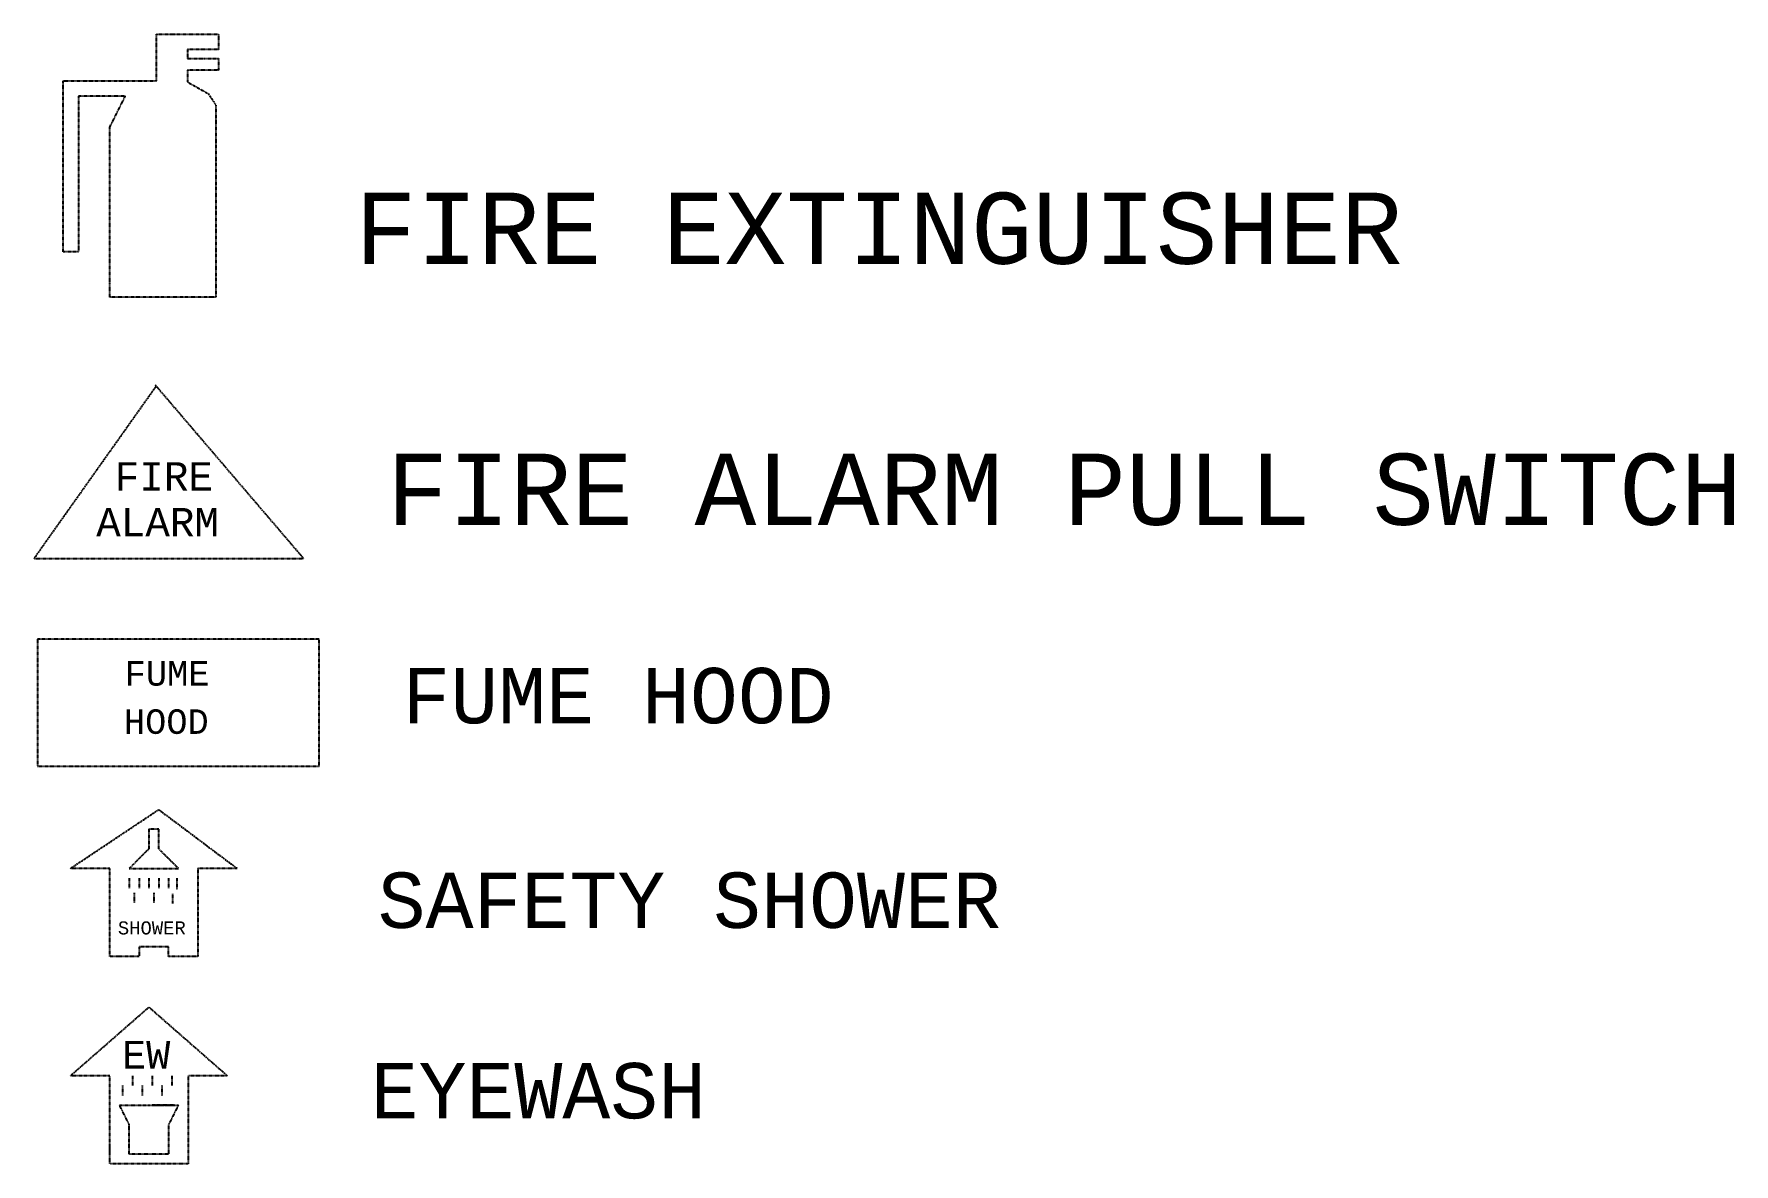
# Model space of a CAD drawing. Extents: x -1212 to 774, y -899 to 865.
# Drawn here: x -1067 to -103, y 179 to 820 of the extents above; entities that cross this region are included whole.
import ezdxf

# ---------------------------------------------------------------- set-up
doc = ezdxf.new("R2010")
doc.units = 0
doc.header["$MEASUREMENT"] = 0
doc.linetypes.add('COLDWT', pattern=[0.5, 0.3, -0.075, 0.05, -0.075])
for name, color, linetype in [('EYEWASH', 3, 'CONTINUOUS'), ('FIRE_SAFETY', 1, 'CONTINUOUS'), ('FUME_HOODS', 14, 'CONTINUOUS'), ('SAFETY_SHOWERS', 1, 'CONTINUOUS')]:
    doc.layers.add(name, color=color, linetype=linetype)
doc.styles.add('MONOTXT', font='monotxt.shx')

msp = doc.modelspace()

# ---------------------------------------------------------------- linework, layer by layer
at = {"layer": 'EYEWASH', "linetype": 'COLDWT'}
for p, q in [((-1046.74, 229.48), (-1002.26, 268.39)), ((-1002.26, 268.39), (-957.79, 229.48)), ((-1024.5, 229.48), (-1046.74, 229.48)), ((-1024.5, 185), (-1024.5, 229.48)), ((-1016.97, 218.36), (-1016.97, 223.92)), ((-1011.41, 223.92), (-1011.41, 229.48)), ((-1005.85, 218.36), (-1005.85, 223.92)), ((-1000.29, 223.92), (-1000.29, 229.48)), ((-994.73, 218.36), (-994.73, 223.92)), ((-989.17, 223.92), (-989.17, 229.48)), ((-957.79, 229.48), (-980.02, 229.48)), ((-980.02, 229.48), (-980.02, 179.44)), ((-1013.38, 201.68), (-1018.94, 212.8)), ((-1018.94, 212.8), (-1002.26, 212.8)), ((-1002.26, 212.8), (-991.14, 212.8)), ((-987.9, 212.8), (-1000.41, 212.8)), ((-1000.41, 212.8), (-999.02, 212.8)), ((-999.02, 212.8), (-996.24, 212.8)), ((-996.24, 212.8), (-993.92, 212.8)), ((-993.92, 212.8), (-992.07, 212.8)), ((-992.07, 212.8), (-990.22, 212.8)), ((-991.14, 212.8), (-987.9, 212.8)), ((-985.58, 212.8), (-991.14, 201.68)), ((-990.22, 212.8), (-987.44, 212.8)), ((-987.44, 212.8), (-986.05, 212.8)), ((-986.05, 212.8), (-985.58, 212.8)), ((-1013.38, 185), (-1013.38, 201.68)), ((-991.14, 201.68), (-991.14, 185)), ((-1024.5, 179.44), (-1024.5, 190.56)), ((-1002.26, 185), (-1013.38, 185)), ((-991.14, 185), (-1002.26, 185)), ((-980.02, 179.44), (-1024.5, 179.44))]:
    msp.add_line(p, q, dxfattribs=at)
at = {"layer": 'FIRE_SAFETY', "linetype": 'COLDWT'}
for p, q in [((-998.04, 793.67), (-998.04, 820.14)), ((-998.04, 820.14), (-962.75, 820.14)), ((-962.75, 820.14), (-962.75, 811.32)), ((-962.75, 811.32), (-980.39, 811.32)), ((-980.39, 811.32), (-980.39, 806.17)), ((-980.39, 806.17), (-970.84, 806.17)), ((-970.84, 806.17), (-964.22, 806.17)), ((-964.22, 806.17), (-962.75, 806.17)), ((-962.75, 806.17), (-962.75, 799.56)), ((-1050.96, 784.85), (-1050.96, 793.67)), ((-1050.96, 793.67), (-998.04, 793.67)), ((-962.75, 799.56), (-980.39, 799.56)), ((-980.39, 799.56), (-980.39, 792.94)), ((-980.39, 792.94), (-968.63, 786.32)), ((-1050.96, 696.64), (-1050.96, 784.85)), ((-1015.68, 784.85), (-1042.14, 784.85)), ((-1042.14, 784.85), (-1042.14, 696.64)), ((-1024.5, 767.21), (-1015.68, 784.85)), ((-968.63, 786.32), (-964.22, 779.71)), ((-964.22, 779.71), (-964.22, 670.91)), ((-1024.5, 679), (-1024.5, 767.21)), ((-1042.14, 696.64), (-1050.96, 696.64)), ((-1024.5, 670.91), (-1024.5, 679)), ((-964.22, 670.91), (-1024.5, 670.91)), ((-998.11, 620.63), (-1067.44, 522.82)), ((-914.55, 522.82), (-998.74, 621.25)), ((-1067.44, 522.82), (-914.55, 522.82))]:
    msp.add_line(p, q, dxfattribs=at)
at = {"layer": 'FUME_HOODS', "linetype": 'COLDWT'}
for p, q in [((-905.71, 477.04), (-1065.5, 477.04)), ((-1065.5, 477.04), (-1065.5, 404.96)), ((-905.71, 404.96), (-905.71, 477.04)), ((-1065.5, 404.96), (-905.71, 404.96))]:
    msp.add_line(p, q, dxfattribs=at)
at = {"layer": 'SAFETY_SHOWERS', "linetype": 'COLDWT'}
for p, q in [((-1046.74, 347.04), (-996.7, 380.39)), ((-996.7, 380.39), (-952.23, 347.04)), ((-1002.26, 369.27), (-1002.26, 358.15)), ((-996.7, 369.27), (-1002.26, 369.27)), ((-996.7, 358.15), (-996.7, 369.27)), ((-1002.26, 358.15), (-1013.38, 347.04)), ((-991.14, 352.59), (-996.7, 358.15)), ((-985.58, 347.04), (-991.14, 352.59)), ((-1024.5, 347.04), (-1046.74, 347.04)), ((-1024.5, 297), (-1024.5, 347.04)), ((-1013.38, 347.04), (-985.58, 347.04)), ((-1013.38, 341.48), (-1013.38, 335.92)), ((-1007.82, 341.48), (-1007.82, 335.92)), ((-1002.26, 341.48), (-1002.26, 335.92)), ((-996.7, 341.48), (-996.7, 335.92)), ((-991.14, 341.48), (-991.14, 335.92)), ((-986.51, 341.48), (-986.51, 334.99)), ((-968.9, 347.04), (-974.46, 347.04)), ((-974.46, 347.04), (-974.46, 297)), ((-952.23, 347.04), (-968.9, 347.04)), ((-1010.6, 333.14), (-1010.6, 327.58)), ((-999.48, 333.14), (-999.48, 327.58)), ((-988.83, 332.67), (-988.83, 327.11)), ((-991.14, 302.56), (-1007.82, 302.56)), ((-1007.82, 302.56), (-1007.82, 297)), ((-991.14, 297), (-991.14, 302.56)), ((-1018.94, 297), (-1024.5, 297)), ((-1007.82, 297), (-1018.94, 297)), ((-985.58, 297), (-991.14, 297)), ((-974.46, 297), (-985.58, 297))]:
    msp.add_line(p, q, dxfattribs=at)

# ---------------------------------------------------------------- texts
at = {"layer": 'EYEWASH', "linetype": 'Continuous', "style": 'MONOTXT'}
for s, height, p in [('EW', 15.752, (-1017.43, 233.5)), ('EYEWASH', 31.408, (-876.5, 205.3))]:
    msp.add_text(s, height=height, dxfattribs=at).set_placement(p)
at = {"layer": 'FIRE_SAFETY', "linetype": 'Continuous', "style": 'MONOTXT'}
for s, height, p in [('FIRE EXTINGUISHER', 40.3816, (-885.5, 689.81)), ('FIRE ALARM PULL SWITCH', 40.3816, (-867.5, 541.81)), ('FIRE', 16.091, (-1021.63, 561.26)), ('ALARM', 16.091, (-1032.16, 535.27))]:
    msp.add_text(s, height=height, dxfattribs=at).set_placement(p)
at = {"layer": 'FUME_HOODS', "linetype": 'Continuous', "style": 'MONOTXT'}
for s, height, p in [('FUME', 13.894, (-1016, 450.68)), ('FUME HOOD', 31.408, (-858.5, 429.3)), ('HOOD', 13.894, (-1016.44, 423.33))]:
    msp.add_text(s, height=height, dxfattribs=at).set_placement(p)
at = {"layer": 'SAFETY_SHOWERS', "linetype": 'Continuous', "style": 'MONOTXT'}
for s, height, p in [('SAFETY SHOWER', 31.4078, (-872.5, 313.3)), ('SHOWER', 7.413, (-1019.87, 309.58))]:
    msp.add_text(s, height=height, dxfattribs=at).set_placement(p)

doc.saveas('drawing.dxf')
